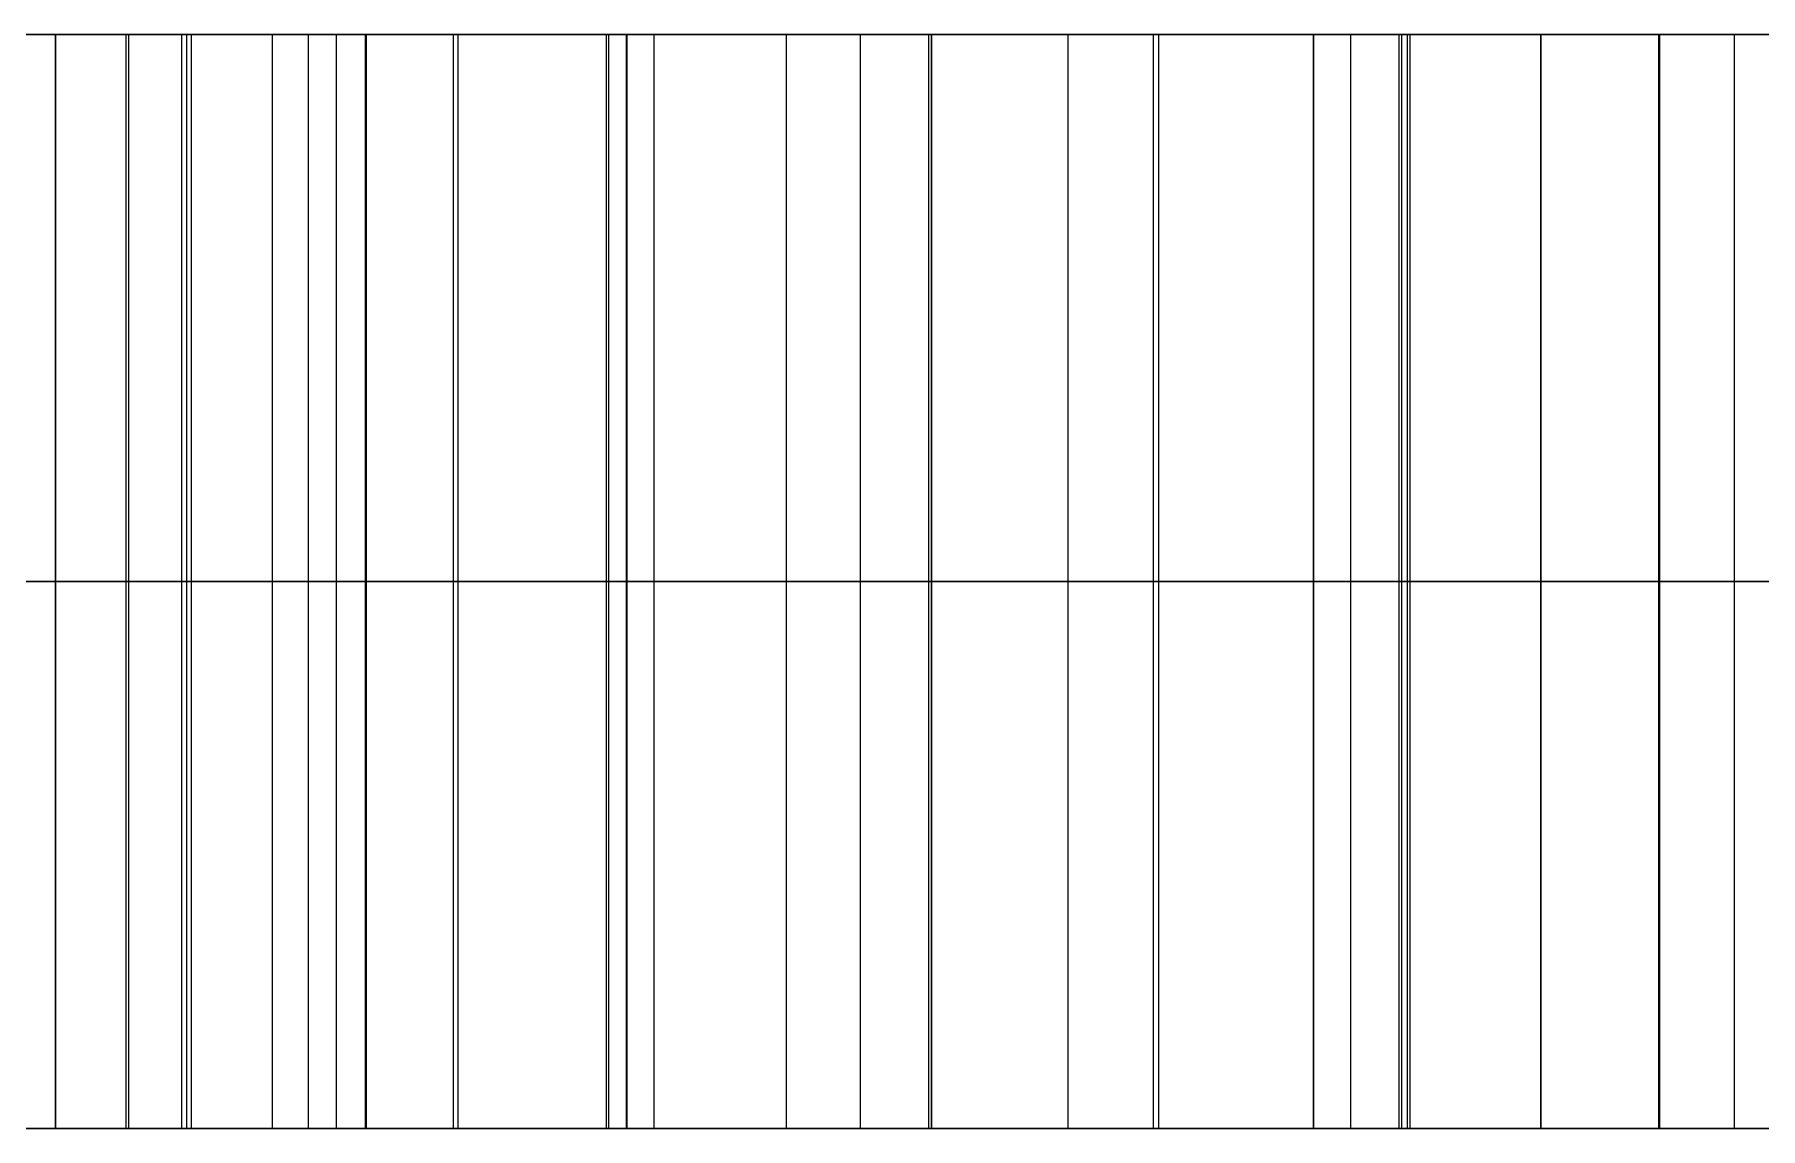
# Model space of a CAD drawing. Header units: millimetres. Extents: x 565 to 905, y -1671 to 168.
# Drawn here: x 703.66 to 727.33, y -45.53 to -30.53 of the extents above; entities that cross this region are included whole.
import ezdxf

# ---------------------------------------------------------------- set-up
doc = ezdxf.new("R2010")
doc.units = ezdxf.units.MM
doc.header["$MEASUREMENT"] = 0
doc.layers.add('V3', color=7, linetype='Continuous', true_color=0x000000)

msp = doc.modelspace()

# ---------------------------------------------------------------- linework, layer by layer
at = {"layer": 'V3'}
for p, q in [((703.154, -30.528, 353.457), (727.494, -30.528, 353.457)), ((727.494, -30.528, 96.543), (703.154, -30.528, 96.543)), ((648.283, -45.528, 225), (731, -45.528, 225)), ((703.154, -45.528, 353.457), (731, -45.528, 353.457)), ((731, -45.528, 96.543), (703.154, -45.528, 96.543))]:
    msp.add_line(p, q, dxfattribs=at)
for points in [[(648.283, -30.528, 225), (687.889, -30.528, 225), (727.494, -30.528, 225)], [(703.952, -45.528, 380.653), (703.952, -38.028, 380.653), (703.952, -30.528, 380.653)], [(703.952, -45.528, 123.738), (703.952, -38.028, 123.738), (703.952, -30.528, 123.738)], [(703.953, -45.528, 326.26), (703.953, -38.028, 326.26), (703.953, -30.528, 326.26)], [(703.953, -45.528, 69.346), (703.953, -38.028, 69.346), (703.953, -30.528, 69.346)], [(704.916, -30.528, 306.331), (704.916, -38.028, 306.331), (704.916, -45.528, 306.331)], [(704.949, -30.528, 143.657), (704.949, -38.028, 143.657), (704.949, -45.528, 143.657)], [(705.683, -45.528, 340.83), (705.683, -38.028, 340.83), (705.683, -30.528, 340.83)], [(705.683, -45.528, 366.083), (705.683, -38.028, 366.083), (705.683, -30.528, 366.083)], [(705.683, -45.528, 83.915), (705.683, -38.028, 83.915), (705.683, -30.528, 83.915)], [(705.683, -45.528, 109.168), (705.683, -38.028, 109.168), (705.683, -30.528, 109.168)], [(705.749, -45.528, 340.866), (705.749, -38.028, 340.866), (705.749, -30.528, 340.866)], [(705.749, -45.528, 366.048), (705.749, -38.028, 366.048), (705.749, -30.528, 366.048)], [(705.749, -45.528, 83.951), (705.749, -38.028, 83.951), (705.749, -30.528, 83.951)], [(705.749, -45.528, 109.133), (705.749, -38.028, 109.133), (705.749, -30.528, 109.133)], [(705.814, -45.528, 382.642), (705.814, -38.028, 382.642), (705.814, -30.528, 382.642)], [(705.814, -45.528, 125.727), (705.814, -38.028, 125.727), (705.814, -30.528, 125.727)], [(705.815, -45.528, 324.271), (705.815, -38.028, 324.271), (705.815, -30.528, 324.271)], [(705.815, -45.528, 67.356), (705.815, -38.028, 67.356), (705.815, -30.528, 67.356)], [(706.926, -45.528, 374.483), (706.926, -38.028, 374.483), (706.926, -30.528, 374.483)], [(706.926, -45.528, 117.568), (706.926, -38.028, 117.568), (706.926, -30.528, 117.568)], [(706.927, -45.528, 332.431), (706.927, -38.028, 332.431), (706.927, -30.528, 332.431)], [(706.927, -45.528, 75.516), (706.927, -38.028, 75.516), (706.927, -30.528, 75.516)], [(707.42, -45.528, 369.38), (707.42, -38.028, 369.38), (707.42, -30.528, 369.38)], [(707.42, -45.528, 112.465), (707.42, -38.028, 112.465), (707.42, -30.528, 112.465)], [(707.421, -45.528, 337.534), (707.421, -38.028, 337.534), (707.421, -30.528, 337.534)], [(707.421, -45.528, 80.619), (707.421, -38.028, 80.619), (707.421, -30.528, 80.619)], [(707.803, -45.528, 384.504), (707.803, -38.028, 384.504), (707.803, -30.528, 384.504)], [(707.803, -45.528, 127.589), (707.803, -38.028, 127.589), (707.803, -30.528, 127.589)], [(707.804, -45.528, 322.409), (707.804, -38.028, 322.409), (707.804, -30.528, 322.409)], [(707.804, -45.528, 65.494), (707.804, -38.028, 65.494), (707.804, -30.528, 65.494)], [(708.197, -30.528, 142.53), (708.197, -38.028, 142.53), (708.197, -45.528, 142.53)], [(708.209, -30.528, 307.474), (708.209, -38.028, 307.474), (708.209, -45.528, 307.474)], [(709.406, -45.528, 372.533), (709.406, -38.028, 372.533), (709.406, -30.528, 372.533)], [(709.406, -45.528, 115.618), (709.406, -38.028, 115.618), (709.406, -30.528, 115.618)], [(709.407, -45.528, 334.381), (709.407, -38.028, 334.381), (709.407, -30.528, 334.381)], [(709.407, -45.528, 77.466), (709.407, -38.028, 77.466), (709.407, -30.528, 77.466)], [(709.47, -45.528, 372.493), (709.47, -38.028, 372.493), (709.47, -30.528, 372.493)], [(709.47, -45.528, 115.578), (709.47, -38.028, 115.578), (709.47, -30.528, 115.578)], [(709.471, -45.528, 334.42), (709.471, -38.028, 334.42), (709.471, -30.528, 334.42)], [(709.471, -45.528, 77.505), (709.471, -38.028, 77.505), (709.471, -30.528, 77.505)], [(711.499, -30.528, 308.471), (711.499, -38.028, 308.471), (711.499, -45.528, 308.471)], [(711.534, -30.528, 141.519), (711.534, -38.028, 141.519), (711.534, -45.528, 141.519)], [(711.776, -30.528, 316.5), (711.776, -38.028, 316.5), (711.776, -45.528, 316.5)], [(711.782, -30.528, 133.514), (711.782, -38.028, 133.514), (711.782, -45.528, 133.514)], [(712.156, -30.528, 318.521), (712.156, -38.028, 318.521), (712.156, -45.528, 318.521)], [(712.156, -30.528, 131.479), (712.156, -38.028, 131.479), (712.156, -45.528, 131.479)], [(713.973, -45.528, 381.531), (713.973, -38.028, 381.531), (713.973, -30.528, 381.531)], [(713.973, -45.528, 124.616), (713.973, -38.028, 124.616), (713.973, -30.528, 124.616)], [(713.975, -45.528, 325.383), (713.975, -38.028, 325.383), (713.975, -30.528, 325.383)], [(713.975, -45.528, 68.468), (713.975, -38.028, 68.468), (713.975, -30.528, 68.468)], [(714.984, -30.528, 319.167), (714.984, -38.028, 319.167), (714.984, -45.528, 319.167)], [(714.984, -30.528, 130.833), (714.984, -38.028, 130.833), (714.984, -45.528, 130.833)], [(715.923, -45.528, 379.05), (715.923, -38.028, 379.05), (715.923, -30.528, 379.05)], [(715.923, -45.528, 122.135), (715.923, -38.028, 122.135), (715.923, -30.528, 122.135)], [(715.925, -45.528, 327.864), (715.925, -38.028, 327.864), (715.925, -30.528, 327.864)], [(715.925, -45.528, 70.949), (715.925, -38.028, 70.949), (715.925, -30.528, 70.949)], [(715.963, -45.528, 378.987), (715.963, -38.028, 378.987), (715.963, -30.528, 378.987)], [(715.963, -45.528, 122.072), (715.963, -38.028, 122.072), (715.963, -30.528, 122.072)], [(715.964, -45.528, 327.927), (715.964, -38.028, 327.927), (715.964, -30.528, 327.927)], [(715.964, -45.528, 71.012), (715.964, -38.028, 71.012), (715.964, -30.528, 71.012)], [(717.831, -30.528, 319.727), (717.831, -38.028, 319.727), (717.831, -45.528, 319.727)], [(717.831, -30.528, 130.273), (717.831, -38.028, 130.273), (717.831, -45.528, 130.273)], [(719, -30.528, 318.021), (719, -38.028, 318.021), (719, -45.528, 318.021)], [(719, -30.528, 131.964), (719, -38.028, 131.964), (719, -45.528, 131.964)], [(719.076, -45.528, 381.036), (719.076, -38.028, 381.036), (719.076, -30.528, 381.036)], [(719.076, -45.528, 124.121), (719.076, -38.028, 124.121), (719.076, -30.528, 124.121)], [(719.078, -45.528, 325.878), (719.078, -38.028, 325.878), (719.078, -30.528, 325.878)], [(719.078, -45.528, 68.963), (719.078, -38.028, 68.963), (719.078, -30.528, 68.963)], [(721.2, -45.528, 385.703), (721.2, -38.028, 385.703), (721.2, -30.528, 385.703)], [(721.2, -45.528, 128.788), (721.2, -38.028, 128.788), (721.2, -30.528, 128.788)], [(721.201, -45.528, 321.211), (721.201, -38.028, 321.211), (721.201, -30.528, 321.211)], [(721.201, -45.528, 64.296), (721.201, -38.028, 64.296), (721.201, -30.528, 64.296)], [(721.709, -45.528, 392.534), (721.709, -38.028, 392.534), (721.709, -30.528, 392.534)], [(721.709, -45.528, 135.619), (721.709, -38.028, 135.619), (721.709, -30.528, 135.619)], [(721.711, -45.528, 314.381), (721.711, -38.028, 314.381), (721.711, -30.528, 314.381)], [(721.711, -45.528, 57.466), (721.711, -38.028, 57.466), (721.711, -30.528, 57.466)], [(722.373, -45.528, 382.774), (722.373, -38.028, 382.774), (722.373, -30.528, 382.774)], [(722.373, -45.528, 125.859), (722.373, -38.028, 125.859), (722.373, -30.528, 125.859)], [(722.375, -45.528, 324.14), (722.375, -38.028, 324.14), (722.375, -30.528, 324.14)], [(722.375, -45.528, 67.225), (722.375, -38.028, 67.225), (722.375, -30.528, 67.225)], [(722.408, -45.528, 382.708), (722.408, -38.028, 382.708), (722.408, -30.528, 382.708)], [(722.408, -45.528, 125.793), (722.408, -38.028, 125.793), (722.408, -30.528, 125.793)], [(722.41, -45.528, 324.206), (722.41, -38.028, 324.206), (722.41, -30.528, 324.206)], [(722.41, -45.528, 67.291), (722.41, -38.028, 67.291), (722.41, -30.528, 67.291)], [(722.483, -30.528, 310.808), (722.483, -38.028, 310.808), (722.483, -45.528, 310.808)], [(722.518, -30.528, 139.186), (722.518, -38.028, 139.186), (722.518, -45.528, 139.186)], [(724.316, -45.528, 393.325), (724.316, -38.028, 393.325), (724.316, -30.528, 393.325)], [(724.316, -45.528, 136.41), (724.316, -38.028, 136.41), (724.316, -30.528, 136.41)], [(724.318, -45.528, 313.589), (724.318, -38.028, 313.589), (724.318, -30.528, 313.589)], [(724.318, -45.528, 56.674), (724.318, -38.028, 56.674), (724.318, -30.528, 56.674)], [(725.929, -30.528, 138.759), (725.929, -38.028, 138.759), (725.929, -45.528, 138.759)], [(725.942, -30.528, 311.242), (725.942, -38.028, 311.242), (725.942, -45.528, 311.242)], [(726.97, -45.528, 393.943), (726.97, -38.028, 393.943), (726.97, -30.528, 393.943)], [(726.97, -45.528, 137.028), (726.97, -38.028, 137.028), (726.97, -30.528, 137.028)], [(726.972, -45.528, 312.971), (726.972, -38.028, 312.971), (726.972, -30.528, 312.971)], [(726.972, -45.528, 56.056), (726.972, -38.028, 56.056), (726.972, -30.528, 56.056)], [(582, -38.028), (735, -38.028), (888, -38.028)], [(582, -38.028, 15), (735, -38.028, 15), (888, -38.028, 15)], [(582, -38.028, 15), (735, -38.028, 15), (888, -38.028, 15)], [(582, -38.028, 30), (735, -38.028, 30), (888, -38.028, 30)]]:
    msp.add_open_spline(points, degree=2, dxfattribs=at)
for points, knots in [([(695.923, -30.528, 366.746), (697.789, -30.528, 367.175), (700.631, -30.528, 367.825), (702.754, -30.528, 367.256), (703.781, -30.528, 366.981), (704.768, -30.528, 366.569), (705.683, -30.528, 366.083), (705.705, -30.528, 366.071), (705.727, -30.528, 366.06), (705.749, -30.528, 366.048)], [-80.007448, -80.007448, -80.007448, -80.007448, -79.240344, -79.240344, -79.240344, -78.450684, -78.450684, -78.450684, -78.431695, -78.431695, -78.431695, -78.431695]), ([(695.923, -30.528, 109.831), (697.789, -30.528, 110.26), (700.631, -30.528, 110.91), (702.754, -30.528, 110.341), (703.781, -30.528, 110.066), (704.768, -30.528, 109.654), (705.683, -30.528, 109.168), (705.705, -30.528, 109.156), (705.727, -30.528, 109.145), (705.749, -30.528, 109.133)], [-37.130719, -37.130719, -37.130719, -37.130719, -36.363615, -36.363615, -36.363615, -35.573955, -35.573955, -35.573955, -35.554966, -35.554966, -35.554966, -35.554966]), ([(705.749, -30.528, 340.866), (705.727, -30.528, 340.854), (705.705, -30.528, 340.842), (705.683, -30.528, 340.83), (704.768, -30.528, 340.344), (703.781, -30.528, 339.932), (702.754, -30.528, 339.657), (700.631, -30.528, 339.088), (697.79, -30.528, 339.738), (695.924, -30.528, 340.167)], [-90.169447, -90.169447, -90.169447, -90.169447, -90.150398, -90.150398, -90.150398, -89.360731, -89.360731, -89.360731, -88.593646, -88.593646, -88.593646, -88.593646]), ([(705.749, -30.528, 83.951), (705.727, -30.528, 83.939), (705.705, -30.528, 83.927), (705.683, -30.528, 83.915), (704.768, -30.528, 83.429), (703.781, -30.528, 83.017), (702.754, -30.528, 82.742), (700.631, -30.528, 82.173), (697.79, -30.528, 82.823), (695.924, -30.528, 83.252)], [-47.292718, -47.292718, -47.292718, -47.292718, -47.273669, -47.273669, -47.273669, -46.484002, -46.484002, -46.484002, -45.716917, -45.716917, -45.716917, -45.716917]), ([(704.916, -30.528, 306.331), (703.935, -30.528, 308.383), (702.695, -30.528, 310.058), (700.01, -30.528, 312.661), (699.47, -30.528, 313.185), (698.969, -30.528, 313.66), (698.511, -30.528, 314.087)], [454.115799, 454.115799, 454.115799, 454.115799, 455.032456, 455.032456, 455.032456, 455.216883, 455.216883, 455.216883, 455.216883]), ([(698.511, -30.528, 135.913), (698.968, -30.528, 136.335), (699.468, -30.528, 136.806), (700.006, -30.528, 137.324), (702.712, -30.528, 139.926), (703.958, -30.528, 141.598), (704.949, -30.528, 143.657)], [531.160705, 531.160705, 531.160705, 531.160705, 531.343859, 531.343859, 531.343859, 532.263927, 532.263927, 532.263927, 532.263927]), ([(709.47, -30.528, 372.493), (709.449, -30.528, 372.506), (709.427, -30.528, 372.52), (709.406, -30.528, 372.533), (708.528, -30.528, 373.082), (707.677, -30.528, 373.731), (706.926, -30.528, 374.483), (705.372, -30.528, 376.037), (704.514, -30.528, 378.823), (703.952, -30.528, 380.653)], [-75.877204, -75.877204, -75.877204, -75.877204, -75.858155, -75.858155, -75.858155, -75.068488, -75.068488, -75.068488, -74.301403, -74.301403, -74.301403, -74.301403]), ([(709.47, -30.528, 115.578), (709.449, -30.528, 115.591), (709.427, -30.528, 115.605), (709.406, -30.528, 115.618), (708.528, -30.528, 116.167), (707.677, -30.528, 116.816), (706.926, -30.528, 117.568), (705.372, -30.528, 119.122), (704.514, -30.528, 121.908), (703.952, -30.528, 123.738)], [-33.000475, -33.000475, -33.000475, -33.000475, -32.981426, -32.981426, -32.981426, -32.191759, -32.191759, -32.191759, -31.424674, -31.424674, -31.424674, -31.424674]), ([(703.953, -30.528, 326.26), (704.515, -30.528, 328.091), (705.373, -30.528, 330.877), (706.927, -30.528, 332.431), (707.679, -30.528, 333.183), (708.529, -30.528, 333.831), (709.407, -30.528, 334.381), (709.429, -30.528, 334.394), (709.45, -30.528, 334.407), (709.471, -30.528, 334.42)], [-94.299691, -94.299691, -94.299691, -94.299691, -93.532587, -93.532587, -93.532587, -92.742927, -92.742927, -92.742927, -92.723938, -92.723938, -92.723938, -92.723938]), ([(703.953, -30.528, 69.346), (704.515, -30.528, 71.176), (705.373, -30.528, 73.962), (706.927, -30.528, 75.516), (707.679, -30.528, 76.268), (708.529, -30.528, 76.916), (709.407, -30.528, 77.466), (709.429, -30.528, 77.479), (709.45, -30.528, 77.492), (709.471, -30.528, 77.505)], [-51.422962, -51.422962, -51.422962, -51.422962, -50.655858, -50.655858, -50.655858, -49.866198, -49.866198, -49.866198, -49.847209, -49.847209, -49.847209, -49.847209]), ([(707.803, -30.528, 384.504), (709.633, -30.528, 383.942), (712.419, -30.528, 383.085), (713.973, -30.528, 381.531), (714.725, -30.528, 380.779), (715.374, -30.528, 379.928), (715.923, -30.528, 379.05), (715.937, -30.528, 379.029), (715.95, -30.528, 379.008), (715.963, -30.528, 378.987)], [-72.861326, -72.861326, -72.861326, -72.861326, -72.094222, -72.094222, -72.094222, -71.304563, -71.304563, -71.304563, -71.285573, -71.285573, -71.285573, -71.285573]), ([(707.803, -30.528, 127.589), (709.633, -30.528, 127.027), (712.419, -30.528, 126.17), (713.973, -30.528, 124.616), (714.725, -30.528, 123.864), (715.374, -30.528, 123.013), (715.923, -30.528, 122.135), (715.937, -30.528, 122.114), (715.95, -30.528, 122.093), (715.963, -30.528, 122.072)], [-29.984597, -29.984597, -29.984597, -29.984597, -29.217493, -29.217493, -29.217493, -28.427833, -28.427833, -28.427833, -28.408844, -28.408844, -28.408844, -28.408844]), ([(715.964, -30.528, 327.927), (715.951, -30.528, 327.906), (715.938, -30.528, 327.885), (715.925, -30.528, 327.864), (715.375, -30.528, 326.985), (714.726, -30.528, 326.135), (713.975, -30.528, 325.383), (712.421, -30.528, 323.829), (709.635, -30.528, 322.971), (707.804, -30.528, 322.409)], [-97.315569, -97.315569, -97.315569, -97.315569, -97.29652, -97.29652, -97.29652, -96.506852, -96.506852, -96.506852, -95.739767, -95.739767, -95.739767, -95.739767]), ([(715.964, -30.528, 71.012), (715.951, -30.528, 70.991), (715.938, -30.528, 70.97), (715.925, -30.528, 70.949), (715.375, -30.528, 70.07), (714.726, -30.528, 69.22), (713.975, -30.528, 68.468), (712.421, -30.528, 66.914), (709.635, -30.528, 66.056), (707.804, -30.528, 65.494)], [-54.43884, -54.43884, -54.43884, -54.43884, -54.419791, -54.419791, -54.419791, -53.630123, -53.630123, -53.630123, -52.863038, -52.863038, -52.863038, -52.863038]), ([(712.156, -30.528, 318.521), (712.035, -30.528, 317.91), (711.907, -30.528, 317.236), (711.776, -30.528, 316.5), (711.116, -30.528, 312.805), (711.091, -30.528, 310.72), (711.499, -30.528, 308.471)], [450.480578, 450.480578, 450.480578, 450.480578, 450.663732, 450.663732, 450.663732, 451.583801, 451.583801, 451.583801, 451.583801]), ([(711.534, -30.528, 141.519), (711.121, -30.528, 139.282), (711.139, -30.528, 137.198), (711.782, -30.528, 133.514), (711.911, -30.528, 132.773), (712.037, -30.528, 132.094), (712.156, -30.528, 131.479)], [534.795926, 534.795926, 534.795926, 534.795926, 535.712583, 535.712583, 535.712583, 535.89701, 535.89701, 535.89701, 535.89701]), ([(722.483, -30.528, 310.808), (721.95, -30.528, 313.02), (721.086, -30.528, 314.916), (719, -30.528, 318.021), (718.581, -30.528, 318.645), (718.19, -30.528, 319.214), (717.831, -30.528, 319.727)], [447.392455, 447.392455, 447.392455, 447.392455, 448.309112, 448.309112, 448.309112, 448.493539, 448.493539, 448.493539, 448.493539]), ([(717.831, -30.528, 130.273), (718.19, -30.528, 130.781), (718.581, -30.528, 131.345), (719, -30.528, 131.964), (721.106, -30.528, 135.072), (721.976, -30.528, 136.966), (722.518, -30.528, 139.186)], [537.884049, 537.884049, 537.884049, 537.884049, 538.067203, 538.067203, 538.067203, 538.987271, 538.987271, 538.987271, 538.987271]), ([(722.408, -30.528, 382.708), (722.396, -30.528, 382.73), (722.385, -30.528, 382.752), (722.373, -30.528, 382.774), (721.887, -30.528, 383.689), (721.475, -30.528, 384.676), (721.2, -30.528, 385.703), (720.631, -30.528, 387.826), (721.281, -30.528, 390.668), (721.709, -30.528, 392.534)], [-68.731083, -68.731083, -68.731083, -68.731083, -68.712034, -68.712034, -68.712034, -67.922366, -67.922366, -67.922366, -67.155281, -67.155281, -67.155281, -67.155281]), ([(722.408, -30.528, 125.793), (722.396, -30.528, 125.815), (722.385, -30.528, 125.837), (722.373, -30.528, 125.859), (721.887, -30.528, 126.774), (721.475, -30.528, 127.761), (721.2, -30.528, 128.788), (720.631, -30.528, 130.911), (721.281, -30.528, 133.753), (721.709, -30.528, 135.619)], [-25.854354, -25.854354, -25.854354, -25.854354, -25.835305, -25.835305, -25.835305, -25.045637, -25.045637, -25.045637, -24.278552, -24.278552, -24.278552, -24.278552]), ([(721.711, -30.528, 314.381), (721.283, -30.528, 316.247), (720.633, -30.528, 319.088), (721.201, -30.528, 321.211), (721.477, -30.528, 322.238), (721.889, -30.528, 323.225), (722.375, -30.528, 324.14), (722.386, -30.528, 324.162), (722.398, -30.528, 324.184), (722.41, -30.528, 324.206)], [-101.445812, -101.445812, -101.445812, -101.445812, -100.678708, -100.678708, -100.678708, -99.889049, -99.889049, -99.889049, -99.870059, -99.870059, -99.870059, -99.870059]), ([(721.711, -30.528, 57.466), (721.283, -30.528, 59.332), (720.633, -30.528, 62.173), (721.201, -30.528, 64.296), (721.477, -30.528, 65.323), (721.889, -30.528, 66.31), (722.375, -30.528, 67.225), (722.386, -30.528, 67.247), (722.398, -30.528, 67.269), (722.41, -30.528, 67.291)], [-58.569083, -58.569083, -58.569083, -58.569083, -57.801979, -57.801979, -57.801979, -57.012319, -57.012319, -57.012319, -56.99333, -56.99333, -56.99333, -56.99333]), ([(726.97, -30.528, 393.943), (728.274, -30.528, 392.542), (730.258, -30.528, 390.406), (730.827, -30.528, 388.283), (731.102, -30.528, 387.256), (731.239, -30.528, 386.195), (731.275, -30.528, 385.16), (731.276, -30.528, 385.135), (731.277, -30.528, 385.11), (731.278, -30.528, 385.085)], [-65.715205, -65.715205, -65.715205, -65.715205, -64.948101, -64.948101, -64.948101, -64.158441, -64.158441, -64.158441, -64.139452, -64.139452, -64.139452, -64.139452]), ([(726.97, -30.528, 137.028), (728.274, -30.528, 135.627), (730.258, -30.528, 133.491), (730.827, -30.528, 131.368), (731.102, -30.528, 130.341), (731.239, -30.528, 129.28), (731.275, -30.528, 128.245)], [-22.838476, -22.838476, -22.838476, -22.838476, -22.071372, -22.071372, -22.071372, -21.281712, -21.281712, -21.281712, -21.281712]), ([(731.28, -30.528, 321.83), (731.279, -30.528, 321.805), (731.278, -30.528, 321.78), (731.277, -30.528, 321.755), (731.24, -30.528, 320.719), (731.104, -30.528, 319.659), (730.829, -30.528, 318.632), (730.26, -30.528, 316.509), (728.276, -30.528, 314.373), (726.972, -30.528, 312.971)], [-104.46169, -104.46169, -104.46169, -104.46169, -104.442641, -104.442641, -104.442641, -103.652974, -103.652974, -103.652974, -102.885889, -102.885889, -102.885889, -102.885889]), ([(731.28, -30.528, 64.915), (731.279, -30.528, 64.89), (731.278, -30.528, 64.865), (731.277, -30.528, 64.84), (731.24, -30.528, 63.805), (731.104, -30.528, 62.744), (730.829, -30.528, 61.717), (730.26, -30.528, 59.594), (728.276, -30.528, 57.458), (726.972, -30.528, 56.056)], [-61.584961, -61.584961, -61.584961, -61.584961, -61.565912, -61.565912, -61.565912, -60.776245, -60.776245, -60.776245, -60.00916, -60.00916, -60.00916, -60.00916]), ([(695.923, -38.028, 366.746), (697.789, -38.028, 367.175), (700.631, -38.028, 367.825), (702.754, -38.028, 367.256), (703.781, -38.028, 366.981), (704.768, -38.028, 366.569), (705.683, -38.028, 366.083), (705.705, -38.028, 366.071), (705.727, -38.028, 366.06), (705.749, -38.028, 366.048)], [-80.007448, -80.007448, -80.007448, -80.007448, -79.240344, -79.240344, -79.240344, -78.450684, -78.450684, -78.450684, -78.431695, -78.431695, -78.431695, -78.431695]), ([(695.923, -38.028, 109.831), (697.789, -38.028, 110.26), (700.631, -38.028, 110.91), (702.754, -38.028, 110.341), (703.781, -38.028, 110.066), (704.768, -38.028, 109.654), (705.683, -38.028, 109.168), (705.705, -38.028, 109.156), (705.727, -38.028, 109.145), (705.749, -38.028, 109.133)], [-37.130719, -37.130719, -37.130719, -37.130719, -36.363615, -36.363615, -36.363615, -35.573955, -35.573955, -35.573955, -35.554966, -35.554966, -35.554966, -35.554966]), ([(705.749, -38.028, 340.866), (705.727, -38.028, 340.854), (705.705, -38.028, 340.842), (705.683, -38.028, 340.83), (704.768, -38.028, 340.344), (703.781, -38.028, 339.932), (702.754, -38.028, 339.657), (700.631, -38.028, 339.088), (697.79, -38.028, 339.738), (695.924, -38.028, 340.167)], [-90.169447, -90.169447, -90.169447, -90.169447, -90.150398, -90.150398, -90.150398, -89.360731, -89.360731, -89.360731, -88.593646, -88.593646, -88.593646, -88.593646]), ([(705.749, -38.028, 83.951), (705.727, -38.028, 83.939), (705.705, -38.028, 83.927), (705.683, -38.028, 83.915), (704.768, -38.028, 83.429), (703.781, -38.028, 83.017), (702.754, -38.028, 82.742), (700.631, -38.028, 82.173), (697.79, -38.028, 82.823), (695.924, -38.028, 83.252)], [-47.292718, -47.292718, -47.292718, -47.292718, -47.273669, -47.273669, -47.273669, -46.484002, -46.484002, -46.484002, -45.716917, -45.716917, -45.716917, -45.716917]), ([(704.916, -38.028, 306.331), (703.935, -38.028, 308.383), (702.695, -38.028, 310.058), (700.01, -38.028, 312.661), (699.47, -38.028, 313.185), (698.969, -38.028, 313.66), (698.511, -38.028, 314.087)], [454.115799, 454.115799, 454.115799, 454.115799, 455.032456, 455.032456, 455.032456, 455.216883, 455.216883, 455.216883, 455.216883]), ([(698.511, -38.028, 135.913), (698.968, -38.028, 136.335), (699.468, -38.028, 136.806), (700.006, -38.028, 137.324), (702.712, -38.028, 139.926), (703.958, -38.028, 141.598), (704.949, -38.028, 143.657)], [531.160705, 531.160705, 531.160705, 531.160705, 531.343859, 531.343859, 531.343859, 532.263927, 532.263927, 532.263927, 532.263927]), ([(709.47, -38.028, 372.493), (709.449, -38.028, 372.506), (709.427, -38.028, 372.52), (709.406, -38.028, 372.533), (708.528, -38.028, 373.082), (707.677, -38.028, 373.731), (706.926, -38.028, 374.483), (705.372, -38.028, 376.037), (704.514, -38.028, 378.823), (703.952, -38.028, 380.653)], [-75.877204, -75.877204, -75.877204, -75.877204, -75.858155, -75.858155, -75.858155, -75.068488, -75.068488, -75.068488, -74.301403, -74.301403, -74.301403, -74.301403]), ([(709.47, -38.028, 115.578), (709.449, -38.028, 115.591), (709.427, -38.028, 115.605), (709.406, -38.028, 115.618), (708.528, -38.028, 116.167), (707.677, -38.028, 116.816), (706.926, -38.028, 117.568), (705.372, -38.028, 119.122), (704.514, -38.028, 121.908), (703.952, -38.028, 123.738)], [-33.000475, -33.000475, -33.000475, -33.000475, -32.981426, -32.981426, -32.981426, -32.191759, -32.191759, -32.191759, -31.424674, -31.424674, -31.424674, -31.424674]), ([(703.953, -38.028, 326.26), (704.515, -38.028, 328.091), (705.373, -38.028, 330.877), (706.927, -38.028, 332.431), (707.679, -38.028, 333.183), (708.529, -38.028, 333.831), (709.407, -38.028, 334.381), (709.429, -38.028, 334.394), (709.45, -38.028, 334.407), (709.471, -38.028, 334.42)], [-94.299691, -94.299691, -94.299691, -94.299691, -93.532587, -93.532587, -93.532587, -92.742927, -92.742927, -92.742927, -92.723938, -92.723938, -92.723938, -92.723938]), ([(703.953, -38.028, 69.346), (704.515, -38.028, 71.176), (705.373, -38.028, 73.962), (706.927, -38.028, 75.516), (707.679, -38.028, 76.268), (708.529, -38.028, 76.916), (709.407, -38.028, 77.466), (709.429, -38.028, 77.479), (709.45, -38.028, 77.492), (709.471, -38.028, 77.505)], [-51.422962, -51.422962, -51.422962, -51.422962, -50.655858, -50.655858, -50.655858, -49.866198, -49.866198, -49.866198, -49.847209, -49.847209, -49.847209, -49.847209]), ([(707.803, -38.028, 384.504), (709.633, -38.028, 383.942), (712.419, -38.028, 383.085), (713.973, -38.028, 381.531), (714.725, -38.028, 380.779), (715.374, -38.028, 379.928), (715.923, -38.028, 379.05), (715.937, -38.028, 379.029), (715.95, -38.028, 379.008), (715.963, -38.028, 378.987)], [-72.861326, -72.861326, -72.861326, -72.861326, -72.094222, -72.094222, -72.094222, -71.304563, -71.304563, -71.304563, -71.285573, -71.285573, -71.285573, -71.285573]), ([(707.803, -38.028, 127.589), (709.633, -38.028, 127.027), (712.419, -38.028, 126.17), (713.973, -38.028, 124.616), (714.725, -38.028, 123.864), (715.374, -38.028, 123.013), (715.923, -38.028, 122.135), (715.937, -38.028, 122.114), (715.95, -38.028, 122.093), (715.963, -38.028, 122.072)], [-29.984597, -29.984597, -29.984597, -29.984597, -29.217493, -29.217493, -29.217493, -28.427833, -28.427833, -28.427833, -28.408844, -28.408844, -28.408844, -28.408844]), ([(715.964, -38.028, 327.927), (715.951, -38.028, 327.906), (715.938, -38.028, 327.885), (715.925, -38.028, 327.864), (715.375, -38.028, 326.985), (714.726, -38.028, 326.135), (713.975, -38.028, 325.383), (712.421, -38.028, 323.829), (709.635, -38.028, 322.971), (707.804, -38.028, 322.409)], [-97.315569, -97.315569, -97.315569, -97.315569, -97.29652, -97.29652, -97.29652, -96.506852, -96.506852, -96.506852, -95.739767, -95.739767, -95.739767, -95.739767]), ([(715.964, -38.028, 71.012), (715.951, -38.028, 70.991), (715.938, -38.028, 70.97), (715.925, -38.028, 70.949), (715.375, -38.028, 70.07), (714.726, -38.028, 69.22), (713.975, -38.028, 68.468), (712.421, -38.028, 66.914), (709.635, -38.028, 66.056), (707.804, -38.028, 65.494)], [-54.43884, -54.43884, -54.43884, -54.43884, -54.419791, -54.419791, -54.419791, -53.630123, -53.630123, -53.630123, -52.863038, -52.863038, -52.863038, -52.863038]), ([(712.156, -38.028, 318.521), (712.035, -38.028, 317.91), (711.907, -38.028, 317.236), (711.776, -38.028, 316.5), (711.116, -38.028, 312.805), (711.091, -38.028, 310.72), (711.499, -38.028, 308.471)], [450.480578, 450.480578, 450.480578, 450.480578, 450.663732, 450.663732, 450.663732, 451.583801, 451.583801, 451.583801, 451.583801]), ([(711.534, -38.028, 141.519), (711.121, -38.028, 139.282), (711.139, -38.028, 137.198), (711.782, -38.028, 133.514), (711.911, -38.028, 132.773), (712.037, -38.028, 132.094), (712.156, -38.028, 131.479)], [534.795926, 534.795926, 534.795926, 534.795926, 535.712583, 535.712583, 535.712583, 535.89701, 535.89701, 535.89701, 535.89701]), ([(722.483, -38.028, 310.808), (721.95, -38.028, 313.02), (721.086, -38.028, 314.916), (719, -38.028, 318.021), (718.581, -38.028, 318.645), (718.19, -38.028, 319.214), (717.831, -38.028, 319.727)], [447.392455, 447.392455, 447.392455, 447.392455, 448.309112, 448.309112, 448.309112, 448.493539, 448.493539, 448.493539, 448.493539]), ([(717.831, -38.028, 130.273), (718.19, -38.028, 130.781), (718.581, -38.028, 131.345), (719, -38.028, 131.964), (721.106, -38.028, 135.072), (721.976, -38.028, 136.966), (722.518, -38.028, 139.186)], [537.884049, 537.884049, 537.884049, 537.884049, 538.067203, 538.067203, 538.067203, 538.987271, 538.987271, 538.987271, 538.987271]), ([(722.408, -38.028, 382.708), (722.396, -38.028, 382.73), (722.385, -38.028, 382.752), (722.373, -38.028, 382.774), (721.887, -38.028, 383.689), (721.475, -38.028, 384.676), (721.2, -38.028, 385.703), (720.631, -38.028, 387.826), (721.281, -38.028, 390.668), (721.709, -38.028, 392.534)], [-68.731083, -68.731083, -68.731083, -68.731083, -68.712034, -68.712034, -68.712034, -67.922366, -67.922366, -67.922366, -67.155281, -67.155281, -67.155281, -67.155281]), ([(722.408, -38.028, 125.793), (722.396, -38.028, 125.815), (722.385, -38.028, 125.837), (722.373, -38.028, 125.859), (721.887, -38.028, 126.774), (721.475, -38.028, 127.761), (721.2, -38.028, 128.788), (720.631, -38.028, 130.911), (721.281, -38.028, 133.753), (721.709, -38.028, 135.619)], [-25.854354, -25.854354, -25.854354, -25.854354, -25.835305, -25.835305, -25.835305, -25.045637, -25.045637, -25.045637, -24.278552, -24.278552, -24.278552, -24.278552]), ([(721.711, -38.028, 314.381), (721.283, -38.028, 316.247), (720.633, -38.028, 319.088), (721.201, -38.028, 321.211), (721.477, -38.028, 322.238), (721.889, -38.028, 323.225), (722.375, -38.028, 324.14), (722.386, -38.028, 324.162), (722.398, -38.028, 324.184), (722.41, -38.028, 324.206)], [-101.445812, -101.445812, -101.445812, -101.445812, -100.678708, -100.678708, -100.678708, -99.889049, -99.889049, -99.889049, -99.870059, -99.870059, -99.870059, -99.870059]), ([(721.711, -38.028, 57.466), (721.283, -38.028, 59.332), (720.633, -38.028, 62.173), (721.201, -38.028, 64.296), (721.477, -38.028, 65.323), (721.889, -38.028, 66.31), (722.375, -38.028, 67.225), (722.386, -38.028, 67.247), (722.398, -38.028, 67.269), (722.41, -38.028, 67.291)], [-58.569083, -58.569083, -58.569083, -58.569083, -57.801979, -57.801979, -57.801979, -57.012319, -57.012319, -57.012319, -56.99333, -56.99333, -56.99333, -56.99333]), ([(726.97, -38.028, 393.943), (728.274, -38.028, 392.542), (730.258, -38.028, 390.406), (730.827, -38.028, 388.283), (731.102, -38.028, 387.256), (731.239, -38.028, 386.195), (731.275, -38.028, 385.16), (731.276, -38.028, 385.135), (731.277, -38.028, 385.11), (731.278, -38.028, 385.085)], [-65.715205, -65.715205, -65.715205, -65.715205, -64.948101, -64.948101, -64.948101, -64.158441, -64.158441, -64.158441, -64.139452, -64.139452, -64.139452, -64.139452]), ([(726.97, -38.028, 137.028), (728.274, -38.028, 135.627), (730.258, -38.028, 133.491), (730.827, -38.028, 131.368), (731.102, -38.028, 130.341), (731.239, -38.028, 129.28), (731.275, -38.028, 128.245)], [-22.838476, -22.838476, -22.838476, -22.838476, -22.071372, -22.071372, -22.071372, -21.281712, -21.281712, -21.281712, -21.281712]), ([(731.28, -38.028, 321.83), (731.279, -38.028, 321.805), (731.278, -38.028, 321.78), (731.277, -38.028, 321.755), (731.24, -38.028, 320.719), (731.104, -38.028, 319.659), (730.829, -38.028, 318.632), (730.26, -38.028, 316.509), (728.276, -38.028, 314.373), (726.972, -38.028, 312.971)], [-104.46169, -104.46169, -104.46169, -104.46169, -104.442641, -104.442641, -104.442641, -103.652974, -103.652974, -103.652974, -102.885889, -102.885889, -102.885889, -102.885889]), ([(731.28, -38.028, 64.915), (731.279, -38.028, 64.89), (731.278, -38.028, 64.865), (731.277, -38.028, 64.84), (731.24, -38.028, 63.805), (731.104, -38.028, 62.744), (730.829, -38.028, 61.717), (730.26, -38.028, 59.594), (728.276, -38.028, 57.458), (726.972, -38.028, 56.056)], [-61.584961, -61.584961, -61.584961, -61.584961, -61.565912, -61.565912, -61.565912, -60.776245, -60.776245, -60.776245, -60.00916, -60.00916, -60.00916, -60.00916]), ([(695.923, -45.528, 366.746), (697.789, -45.528, 367.175), (700.631, -45.528, 367.825), (702.754, -45.528, 367.256), (703.781, -45.528, 366.981), (704.768, -45.528, 366.569), (705.683, -45.528, 366.083), (705.705, -45.528, 366.071), (705.727, -45.528, 366.06), (705.749, -45.528, 366.048)], [-80.007448, -80.007448, -80.007448, -80.007448, -79.240344, -79.240344, -79.240344, -78.450684, -78.450684, -78.450684, -78.431695, -78.431695, -78.431695, -78.431695]), ([(695.923, -45.528, 109.831), (697.789, -45.528, 110.26), (700.631, -45.528, 110.91), (702.754, -45.528, 110.341), (703.781, -45.528, 110.066), (704.768, -45.528, 109.654), (705.683, -45.528, 109.168), (705.705, -45.528, 109.156), (705.727, -45.528, 109.145), (705.749, -45.528, 109.133)], [-37.130719, -37.130719, -37.130719, -37.130719, -36.363615, -36.363615, -36.363615, -35.573955, -35.573955, -35.573955, -35.554966, -35.554966, -35.554966, -35.554966]), ([(705.749, -45.528, 340.866), (705.727, -45.528, 340.854), (705.705, -45.528, 340.842), (705.683, -45.528, 340.83), (704.768, -45.528, 340.344), (703.781, -45.528, 339.932), (702.754, -45.528, 339.657), (700.631, -45.528, 339.088), (697.79, -45.528, 339.738), (695.924, -45.528, 340.167)], [-90.169447, -90.169447, -90.169447, -90.169447, -90.150398, -90.150398, -90.150398, -89.360731, -89.360731, -89.360731, -88.593646, -88.593646, -88.593646, -88.593646]), ([(705.749, -45.528, 83.951), (705.727, -45.528, 83.939), (705.705, -45.528, 83.927), (705.683, -45.528, 83.915), (704.768, -45.528, 83.429), (703.781, -45.528, 83.017), (702.754, -45.528, 82.742), (700.631, -45.528, 82.173), (697.79, -45.528, 82.823), (695.924, -45.528, 83.252)], [-47.292718, -47.292718, -47.292718, -47.292718, -47.273669, -47.273669, -47.273669, -46.484002, -46.484002, -46.484002, -45.716917, -45.716917, -45.716917, -45.716917]), ([(704.916, -45.528, 306.331), (703.935, -45.528, 308.383), (702.695, -45.528, 310.058), (700.01, -45.528, 312.661), (699.47, -45.528, 313.185), (698.969, -45.528, 313.66), (698.511, -45.528, 314.087)], [454.115799, 454.115799, 454.115799, 454.115799, 455.032456, 455.032456, 455.032456, 455.216883, 455.216883, 455.216883, 455.216883]), ([(698.511, -45.528, 135.913), (698.968, -45.528, 136.335), (699.468, -45.528, 136.806), (700.006, -45.528, 137.324), (702.712, -45.528, 139.926), (703.958, -45.528, 141.598), (704.949, -45.528, 143.657)], [531.160705, 531.160705, 531.160705, 531.160705, 531.343859, 531.343859, 531.343859, 532.263927, 532.263927, 532.263927, 532.263927]), ([(709.47, -45.528, 372.493), (709.449, -45.528, 372.506), (709.427, -45.528, 372.52), (709.406, -45.528, 372.533), (708.528, -45.528, 373.082), (707.677, -45.528, 373.731), (706.926, -45.528, 374.483), (705.372, -45.528, 376.037), (704.514, -45.528, 378.823), (703.952, -45.528, 380.653)], [-75.877204, -75.877204, -75.877204, -75.877204, -75.858155, -75.858155, -75.858155, -75.068488, -75.068488, -75.068488, -74.301403, -74.301403, -74.301403, -74.301403]), ([(709.47, -45.528, 115.578), (709.449, -45.528, 115.591), (709.427, -45.528, 115.605), (709.406, -45.528, 115.618), (708.528, -45.528, 116.167), (707.677, -45.528, 116.816), (706.926, -45.528, 117.568), (705.372, -45.528, 119.122), (704.514, -45.528, 121.908), (703.952, -45.528, 123.738)], [-33.000475, -33.000475, -33.000475, -33.000475, -32.981426, -32.981426, -32.981426, -32.191759, -32.191759, -32.191759, -31.424674, -31.424674, -31.424674, -31.424674]), ([(703.953, -45.528, 326.26), (704.515, -45.528, 328.091), (705.373, -45.528, 330.877), (706.927, -45.528, 332.431), (707.679, -45.528, 333.183), (708.529, -45.528, 333.831), (709.407, -45.528, 334.381), (709.429, -45.528, 334.394), (709.45, -45.528, 334.407), (709.471, -45.528, 334.42)], [-94.299691, -94.299691, -94.299691, -94.299691, -93.532587, -93.532587, -93.532587, -92.742927, -92.742927, -92.742927, -92.723938, -92.723938, -92.723938, -92.723938]), ([(703.953, -45.528, 69.346), (704.515, -45.528, 71.176), (705.373, -45.528, 73.962), (706.927, -45.528, 75.516), (707.679, -45.528, 76.268), (708.529, -45.528, 76.916), (709.407, -45.528, 77.466), (709.429, -45.528, 77.479), (709.45, -45.528, 77.492), (709.471, -45.528, 77.505)], [-51.422962, -51.422962, -51.422962, -51.422962, -50.655858, -50.655858, -50.655858, -49.866198, -49.866198, -49.866198, -49.847209, -49.847209, -49.847209, -49.847209]), ([(707.803, -45.528, 384.504), (709.633, -45.528, 383.942), (712.419, -45.528, 383.085), (713.973, -45.528, 381.531), (714.725, -45.528, 380.779), (715.374, -45.528, 379.928), (715.923, -45.528, 379.05), (715.937, -45.528, 379.029), (715.95, -45.528, 379.008), (715.963, -45.528, 378.987)], [-72.861326, -72.861326, -72.861326, -72.861326, -72.094222, -72.094222, -72.094222, -71.304563, -71.304563, -71.304563, -71.285573, -71.285573, -71.285573, -71.285573]), ([(707.803, -45.528, 127.589), (709.633, -45.528, 127.027), (712.419, -45.528, 126.17), (713.973, -45.528, 124.616), (714.725, -45.528, 123.864), (715.374, -45.528, 123.013), (715.923, -45.528, 122.135), (715.937, -45.528, 122.114), (715.95, -45.528, 122.093), (715.963, -45.528, 122.072)], [-29.984597, -29.984597, -29.984597, -29.984597, -29.217493, -29.217493, -29.217493, -28.427833, -28.427833, -28.427833, -28.408844, -28.408844, -28.408844, -28.408844]), ([(715.964, -45.528, 327.927), (715.951, -45.528, 327.906), (715.938, -45.528, 327.885), (715.925, -45.528, 327.864), (715.375, -45.528, 326.985), (714.726, -45.528, 326.135), (713.975, -45.528, 325.383), (712.421, -45.528, 323.829), (709.635, -45.528, 322.971), (707.804, -45.528, 322.409)], [-97.315569, -97.315569, -97.315569, -97.315569, -97.29652, -97.29652, -97.29652, -96.506852, -96.506852, -96.506852, -95.739767, -95.739767, -95.739767, -95.739767]), ([(715.964, -45.528, 71.012), (715.951, -45.528, 70.991), (715.938, -45.528, 70.97), (715.925, -45.528, 70.949), (715.375, -45.528, 70.07), (714.726, -45.528, 69.22), (713.975, -45.528, 68.468), (712.421, -45.528, 66.914), (709.635, -45.528, 66.056), (707.804, -45.528, 65.494)], [-54.43884, -54.43884, -54.43884, -54.43884, -54.419791, -54.419791, -54.419791, -53.630123, -53.630123, -53.630123, -52.863038, -52.863038, -52.863038, -52.863038]), ([(712.156, -45.528, 318.521), (712.035, -45.528, 317.91), (711.907, -45.528, 317.236), (711.776, -45.528, 316.5), (711.116, -45.528, 312.805), (711.091, -45.528, 310.72), (711.499, -45.528, 308.471)], [652.180896, 652.180896, 652.180896, 652.180896, 652.364049, 652.364049, 652.364049, 653.284118, 653.284118, 653.284118, 653.284118]), ([(711.534, -45.528, 141.519), (711.121, -45.528, 139.282), (711.139, -45.528, 137.198), (711.782, -45.528, 133.514), (711.911, -45.528, 132.773), (712.037, -45.528, 132.094), (712.156, -45.528, 131.479)], [534.795926, 534.795926, 534.795926, 534.795926, 535.712583, 535.712583, 535.712583, 535.89701, 535.89701, 535.89701, 535.89701]), ([(717.831, -45.528, 130.273), (718.19, -45.528, 130.781), (718.581, -45.528, 131.345), (719, -45.528, 131.964), (721.106, -45.528, 135.072), (721.976, -45.528, 136.966), (722.518, -45.528, 139.186)], [739.584366, 739.584366, 739.584366, 739.584366, 739.76752, 739.76752, 739.76752, 740.687588, 740.687588, 740.687588, 740.687588]), ([(722.483, -45.528, 310.808), (721.95, -45.528, 313.02), (721.086, -45.528, 314.916), (719, -45.528, 318.021), (718.581, -45.528, 318.645), (718.19, -45.528, 319.214), (717.831, -45.528, 319.727)], [649.092773, 649.092773, 649.092773, 649.092773, 650.009429, 650.009429, 650.009429, 650.193856, 650.193856, 650.193856, 650.193856]), ([(722.408, -45.528, 382.708), (722.396, -45.528, 382.73), (722.385, -45.528, 382.752), (722.373, -45.528, 382.774), (721.887, -45.528, 383.689), (721.475, -45.528, 384.676), (721.2, -45.528, 385.703), (720.631, -45.528, 387.826), (721.281, -45.528, 390.668), (721.709, -45.528, 392.534)], [-68.731083, -68.731083, -68.731083, -68.731083, -68.712034, -68.712034, -68.712034, -67.922366, -67.922366, -67.922366, -67.155281, -67.155281, -67.155281, -67.155281]), ([(722.408, -45.528, 125.793), (722.396, -45.528, 125.815), (722.385, -45.528, 125.837), (722.373, -45.528, 125.859), (721.887, -45.528, 126.774), (721.475, -45.528, 127.761), (721.2, -45.528, 128.788), (720.631, -45.528, 130.911), (721.281, -45.528, 133.753), (721.709, -45.528, 135.619)], [-25.854354, -25.854354, -25.854354, -25.854354, -25.835305, -25.835305, -25.835305, -25.045637, -25.045637, -25.045637, -24.278552, -24.278552, -24.278552, -24.278552]), ([(721.711, -45.528, 314.381), (721.283, -45.528, 316.247), (720.633, -45.528, 319.088), (721.201, -45.528, 321.211), (721.477, -45.528, 322.238), (721.889, -45.528, 323.225), (722.375, -45.528, 324.14), (722.386, -45.528, 324.162), (722.398, -45.528, 324.184), (722.41, -45.528, 324.206)], [-101.445812, -101.445812, -101.445812, -101.445812, -100.678708, -100.678708, -100.678708, -99.889049, -99.889049, -99.889049, -99.870059, -99.870059, -99.870059, -99.870059]), ([(721.711, -45.528, 57.466), (721.283, -45.528, 59.332), (720.633, -45.528, 62.173), (721.201, -45.528, 64.296), (721.477, -45.528, 65.323), (721.889, -45.528, 66.31), (722.375, -45.528, 67.225), (722.386, -45.528, 67.247), (722.398, -45.528, 67.269), (722.41, -45.528, 67.291)], [-58.569083, -58.569083, -58.569083, -58.569083, -57.801979, -57.801979, -57.801979, -57.012319, -57.012319, -57.012319, -56.99333, -56.99333, -56.99333, -56.99333]), ([(726.97, -45.528, 393.943), (728.274, -45.528, 392.542), (730.258, -45.528, 390.406), (730.827, -45.528, 388.283), (731.102, -45.528, 387.256), (731.239, -45.528, 386.195), (731.275, -45.528, 385.16), (731.276, -45.528, 385.135), (731.277, -45.528, 385.11), (731.278, -45.528, 385.085)], [-65.715205, -65.715205, -65.715205, -65.715205, -64.948101, -64.948101, -64.948101, -64.158441, -64.158441, -64.158441, -64.139452, -64.139452, -64.139452, -64.139452]), ([(726.97, -45.528, 137.028), (728.274, -45.528, 135.627), (730.258, -45.528, 133.491), (730.827, -45.528, 131.368), (731.102, -45.528, 130.341), (731.239, -45.528, 129.28), (731.275, -45.528, 128.245)], [-22.838476, -22.838476, -22.838476, -22.838476, -22.071372, -22.071372, -22.071372, -21.281712, -21.281712, -21.281712, -21.281712]), ([(731.28, -45.528, 321.83), (731.279, -45.528, 321.805), (731.278, -45.528, 321.78), (731.277, -45.528, 321.755), (731.24, -45.528, 320.719), (731.104, -45.528, 319.659), (730.829, -45.528, 318.632), (730.26, -45.528, 316.509), (728.276, -45.528, 314.373), (726.972, -45.528, 312.971)], [-104.46169, -104.46169, -104.46169, -104.46169, -104.442641, -104.442641, -104.442641, -103.652974, -103.652974, -103.652974, -102.885889, -102.885889, -102.885889, -102.885889]), ([(731.28, -45.528, 64.915), (731.279, -45.528, 64.89), (731.278, -45.528, 64.865), (731.277, -45.528, 64.84), (731.24, -45.528, 63.805), (731.104, -45.528, 62.744), (730.829, -45.528, 61.717), (730.26, -45.528, 59.594), (728.276, -45.528, 57.458), (726.972, -45.528, 56.056)], [-61.584961, -61.584961, -61.584961, -61.584961, -61.565912, -61.565912, -61.565912, -60.776245, -60.776245, -60.776245, -60.00916, -60.00916, -60.00916, -60.00916])]:
    msp.add_open_spline(points, degree=3, knots=knots, dxfattribs=at)
for points, weights in [([(703.952, -30.528, 380.653), (705.15, -30.528, 382.021), (706.435, -30.528, 383.306), (707.803, -30.528, 384.504)], [1, 0.998547387537, 0.998547387537, 1]), ([(703.952, -30.528, 123.738), (705.15, -30.528, 125.106), (706.435, -30.528, 126.391), (707.803, -30.528, 127.589)], [1, 0.998547387537, 0.998547387537, 1]), ([(707.804, -30.528, 322.409), (706.437, -30.528, 323.607), (705.151, -30.528, 324.893), (703.953, -30.528, 326.26)], [1, 0.998547387537, 0.998547387537, 1]), ([(707.804, -30.528, 65.494), (706.437, -30.528, 66.692), (705.151, -30.528, 67.978), (703.953, -30.528, 69.346)], [1, 0.998547387537, 0.998547387537, 1]), ([(711.499, -30.528, 308.471), (709.287, -30.528, 307.849), (707.091, -30.528, 307.136), (704.916, -30.528, 306.331)], [0.733449033026, 0.726223161067, 0.719429426872, 0.713067830443]), ([(704.949, -30.528, 143.657), (707.105, -30.528, 142.86), (709.301, -30.528, 142.147), (711.534, -30.528, 141.519)], [0.522998910577, 0.517846373737, 0.513001980436, 0.508465730673]), ([(709.471, -30.528, 334.42), (707.981, -30.528, 336.418), (706.735, -30.528, 338.576), (705.749, -30.528, 340.866)], [1, 0.995432816344, 0.995432816344, 1]), ([(705.749, -30.528, 366.048), (706.734, -30.528, 368.337), (707.98, -30.528, 370.495), (709.47, -30.528, 372.493)], [1, 0.995432816344, 0.995432816344, 1]), ([(709.471, -30.528, 77.505), (707.981, -30.528, 79.503), (706.735, -30.528, 81.661), (705.749, -30.528, 83.951)], [1, 0.995432816344, 0.995432816344, 1]), ([(705.749, -30.528, 109.133), (706.734, -30.528, 111.422), (707.98, -30.528, 113.58), (709.47, -30.528, 115.578)], [1, 0.995432816344, 0.995432816344, 1]), ([(717.831, -30.528, 319.727), (715.927, -30.528, 319.382), (714.035, -30.528, 318.98), (712.156, -30.528, 318.521)], [0.733449033026, 0.733227006665, 0.733227006665, 0.733449033026]), ([(712.156, -30.528, 131.479), (714.035, -30.528, 131.02), (715.927, -30.528, 130.618), (717.831, -30.528, 130.273)], [0.508465730673, 0.508311810236, 0.508311810236, 0.508465730673]), ([(715.963, -30.528, 378.987), (717.961, -30.528, 380.476), (720.119, -30.528, 381.723), (722.408, -30.528, 382.708)], [1, 0.995432816344, 0.995432816344, 1]), ([(715.963, -30.528, 122.072), (717.961, -30.528, 123.562), (720.119, -30.528, 124.808), (722.408, -30.528, 125.793)], [1, 0.995432816344, 0.995432816344, 1]), ([(722.41, -30.528, 324.206), (720.121, -30.528, 325.191), (717.962, -30.528, 326.438), (715.964, -30.528, 327.927)], [1, 0.995432816344, 0.995432816344, 1]), ([(722.41, -30.528, 67.291), (720.121, -30.528, 68.277), (717.962, -30.528, 69.523), (715.964, -30.528, 71.012)], [1, 0.995432816344, 0.995432816344, 1]), ([(721.709, -30.528, 392.534), (723.431, -30.528, 393.119), (725.187, -30.528, 393.59), (726.97, -30.528, 393.943)], [1, 0.998547387537, 0.998547387537, 1]), ([(721.709, -30.528, 135.619), (723.431, -30.528, 136.204), (725.187, -30.528, 136.675), (726.97, -30.528, 137.028)], [1, 0.998547387537, 0.998547387537, 1]), ([(726.972, -30.528, 312.971), (725.189, -30.528, 313.325), (723.432, -30.528, 313.795), (721.711, -30.528, 314.381)], [1, 0.998547387537, 0.998547387537, 1]), ([(726.972, -30.528, 56.056), (725.189, -30.528, 56.41), (723.432, -30.528, 56.88), (721.711, -30.528, 57.466)], [1, 0.998547387537, 0.998547387537, 1]), ([(729.368, -30.528, 311.533), (727.075, -30.528, 311.384), (724.778, -30.528, 311.143), (722.483, -30.528, 310.808)], [0.75441278447, 0.7469803778, 0.739992460652, 0.733449033026]), ([(722.518, -30.528, 139.186), (724.792, -30.528, 138.856), (727.088, -30.528, 138.614), (729.403, -30.528, 138.464)], [0.508465730673, 0.503456373376, 0.498746596874, 0.494336401167]), ([(703.952, -38.028, 380.653), (705.15, -38.028, 382.021), (706.435, -38.028, 383.306), (707.803, -38.028, 384.504)], [1, 0.998547387537, 0.998547387537, 1]), ([(703.952, -38.028, 123.738), (705.15, -38.028, 125.106), (706.435, -38.028, 126.391), (707.803, -38.028, 127.589)], [1, 0.998547387537, 0.998547387537, 1]), ([(707.804, -38.028, 322.409), (706.437, -38.028, 323.607), (705.151, -38.028, 324.893), (703.953, -38.028, 326.26)], [1, 0.998547387537, 0.998547387537, 1]), ([(707.804, -38.028, 65.494), (706.437, -38.028, 66.692), (705.151, -38.028, 67.978), (703.953, -38.028, 69.346)], [1, 0.998547387537, 0.998547387537, 1]), ([(711.499, -38.028, 308.471), (709.287, -38.028, 307.849), (707.091, -38.028, 307.136), (704.916, -38.028, 306.331)], [0.733449033026, 0.726223161067, 0.719429426872, 0.713067830443]), ([(704.949, -38.028, 143.657), (707.105, -38.028, 142.86), (709.301, -38.028, 142.147), (711.534, -38.028, 141.519)], [0.522998910577, 0.517846373737, 0.513001980436, 0.508465730673]), ([(709.471, -38.028, 334.42), (707.981, -38.028, 336.418), (706.735, -38.028, 338.576), (705.749, -38.028, 340.866)], [1, 0.995432816344, 0.995432816344, 1]), ([(705.749, -38.028, 366.048), (706.734, -38.028, 368.337), (707.98, -38.028, 370.495), (709.47, -38.028, 372.493)], [1, 0.995432816344, 0.995432816344, 1]), ([(709.471, -38.028, 77.505), (707.981, -38.028, 79.503), (706.735, -38.028, 81.661), (705.749, -38.028, 83.951)], [1, 0.995432816344, 0.995432816344, 1]), ([(705.749, -38.028, 109.133), (706.734, -38.028, 111.422), (707.98, -38.028, 113.58), (709.47, -38.028, 115.578)], [1, 0.995432816344, 0.995432816344, 1]), ([(717.831, -38.028, 319.727), (715.927, -38.028, 319.382), (714.035, -38.028, 318.98), (712.156, -38.028, 318.521)], [0.733449033026, 0.733227006665, 0.733227006665, 0.733449033026]), ([(712.156, -38.028, 131.479), (714.035, -38.028, 131.02), (715.927, -38.028, 130.618), (717.831, -38.028, 130.273)], [0.508465730673, 0.508311810236, 0.508311810236, 0.508465730673]), ([(715.963, -38.028, 378.987), (717.961, -38.028, 380.476), (720.119, -38.028, 381.723), (722.408, -38.028, 382.708)], [1, 0.995432816344, 0.995432816344, 1]), ([(715.963, -38.028, 122.072), (717.961, -38.028, 123.562), (720.119, -38.028, 124.808), (722.408, -38.028, 125.793)], [1, 0.995432816344, 0.995432816344, 1]), ([(722.41, -38.028, 324.206), (720.121, -38.028, 325.191), (717.962, -38.028, 326.438), (715.964, -38.028, 327.927)], [1, 0.995432816344, 0.995432816344, 1]), ([(722.41, -38.028, 67.291), (720.121, -38.028, 68.277), (717.962, -38.028, 69.523), (715.964, -38.028, 71.012)], [1, 0.995432816344, 0.995432816344, 1]), ([(721.709, -38.028, 392.534), (723.431, -38.028, 393.119), (725.187, -38.028, 393.59), (726.97, -38.028, 393.943)], [1, 0.998547387537, 0.998547387537, 1]), ([(721.709, -38.028, 135.619), (723.431, -38.028, 136.204), (725.187, -38.028, 136.675), (726.97, -38.028, 137.028)], [1, 0.998547387537, 0.998547387537, 1]), ([(726.972, -38.028, 312.971), (725.189, -38.028, 313.325), (723.432, -38.028, 313.795), (721.711, -38.028, 314.381)], [1, 0.998547387537, 0.998547387537, 1]), ([(726.972, -38.028, 56.056), (725.189, -38.028, 56.41), (723.432, -38.028, 56.88), (721.711, -38.028, 57.466)], [1, 0.998547387537, 0.998547387537, 1]), ([(729.368, -38.028, 311.533), (727.075, -38.028, 311.384), (724.778, -38.028, 311.143), (722.483, -38.028, 310.808)], [0.75441278447, 0.7469803778, 0.739992460652, 0.733449033026]), ([(722.518, -38.028, 139.186), (724.792, -38.028, 138.856), (727.088, -38.028, 138.614), (729.403, -38.028, 138.464)], [0.508465730673, 0.503456373376, 0.498746596874, 0.494336401167]), ([(703.952, -45.528, 380.653), (705.15, -45.528, 382.021), (706.435, -45.528, 383.306), (707.803, -45.528, 384.504)], [1, 0.998547387537, 0.998547387537, 1]), ([(703.952, -45.528, 123.738), (705.15, -45.528, 125.106), (706.435, -45.528, 126.391), (707.803, -45.528, 127.589)], [1, 0.998547387537, 0.998547387537, 1]), ([(707.804, -45.528, 322.409), (706.437, -45.528, 323.607), (705.151, -45.528, 324.893), (703.953, -45.528, 326.26)], [1, 0.998547387537, 0.998547387537, 1]), ([(707.804, -45.528, 65.494), (706.437, -45.528, 66.692), (705.151, -45.528, 67.978), (703.953, -45.528, 69.346)], [1, 0.998547387537, 0.998547387537, 1]), ([(711.499, -45.528, 308.471), (709.287, -45.528, 307.849), (707.091, -45.528, 307.136), (704.916, -45.528, 306.331)], [0.733449033026, 0.726223161067, 0.719429426872, 0.713067830443]), ([(704.949, -45.528, 143.657), (707.105, -45.528, 142.86), (709.301, -45.528, 142.147), (711.534, -45.528, 141.519)], [0.522998914028, 0.517846377154, 0.51300198382, 0.508465734028]), ([(709.471, -45.528, 334.42), (707.981, -45.528, 336.418), (706.735, -45.528, 338.576), (705.749, -45.528, 340.866)], [1, 0.995432816344, 0.995432816344, 1]), ([(705.749, -45.528, 366.048), (706.734, -45.528, 368.337), (707.98, -45.528, 370.495), (709.47, -45.528, 372.493)], [1, 0.995432816344, 0.995432816344, 1]), ([(709.471, -45.528, 77.505), (707.981, -45.528, 79.503), (706.735, -45.528, 81.661), (705.749, -45.528, 83.951)], [1, 0.995432816344, 0.995432816344, 1]), ([(705.749, -45.528, 109.133), (706.734, -45.528, 111.422), (707.98, -45.528, 113.58), (709.47, -45.528, 115.578)], [1, 0.995432816344, 0.995432816344, 1]), ([(712.156, -45.528, 131.479), (714.035, -45.528, 131.02), (715.927, -45.528, 130.618), (717.831, -45.528, 130.273)], [0.508465734028, 0.508311813589, 0.508311813589, 0.508465734028]), ([(717.831, -45.528, 319.727), (715.927, -45.528, 319.382), (714.035, -45.528, 318.98), (712.156, -45.528, 318.521)], [0.733449033026, 0.733227006665, 0.733227006665, 0.733449033026]), ([(715.963, -45.528, 378.987), (717.961, -45.528, 380.476), (720.119, -45.528, 381.723), (722.408, -45.528, 382.708)], [1, 0.995432816344, 0.995432816344, 1]), ([(715.963, -45.528, 122.072), (717.961, -45.528, 123.562), (720.119, -45.528, 124.808), (722.408, -45.528, 125.793)], [1, 0.995432816344, 0.995432816344, 1]), ([(722.41, -45.528, 324.206), (720.121, -45.528, 325.191), (717.962, -45.528, 326.438), (715.964, -45.528, 327.927)], [1, 0.995432816344, 0.995432816344, 1]), ([(722.41, -45.528, 67.291), (720.121, -45.528, 68.277), (717.962, -45.528, 69.523), (715.964, -45.528, 71.012)], [1, 0.995432816344, 0.995432816344, 1]), ([(721.709, -45.528, 392.534), (723.431, -45.528, 393.119), (725.187, -45.528, 393.59), (726.97, -45.528, 393.943)], [1, 0.998547387537, 0.998547387537, 1]), ([(721.709, -45.528, 135.619), (723.431, -45.528, 136.204), (725.187, -45.528, 136.675), (726.97, -45.528, 137.028)], [1, 0.998547387537, 0.998547387537, 1]), ([(726.972, -45.528, 312.971), (725.189, -45.528, 313.325), (723.432, -45.528, 313.795), (721.711, -45.528, 314.381)], [1, 0.998547387537, 0.998547387537, 1]), ([(726.972, -45.528, 56.056), (725.189, -45.528, 56.41), (723.432, -45.528, 56.88), (721.711, -45.528, 57.466)], [1, 0.998547387537, 0.998547387537, 1]), ([(729.368, -45.528, 311.533), (727.075, -45.528, 311.384), (724.778, -45.528, 311.143), (722.483, -45.528, 310.808)], [0.75441278447, 0.7469803778, 0.739992460652, 0.733449033026]), ([(722.518, -45.528, 139.186), (724.792, -45.528, 138.856), (727.088, -45.528, 138.614), (729.403, -45.528, 138.464)], [0.508465734028, 0.503456376697, 0.498746600164, 0.494336404428])]:
    msp.add_rational_spline(points, weights, degree=3, dxfattribs=at)

doc.saveas('drawing.dxf')
